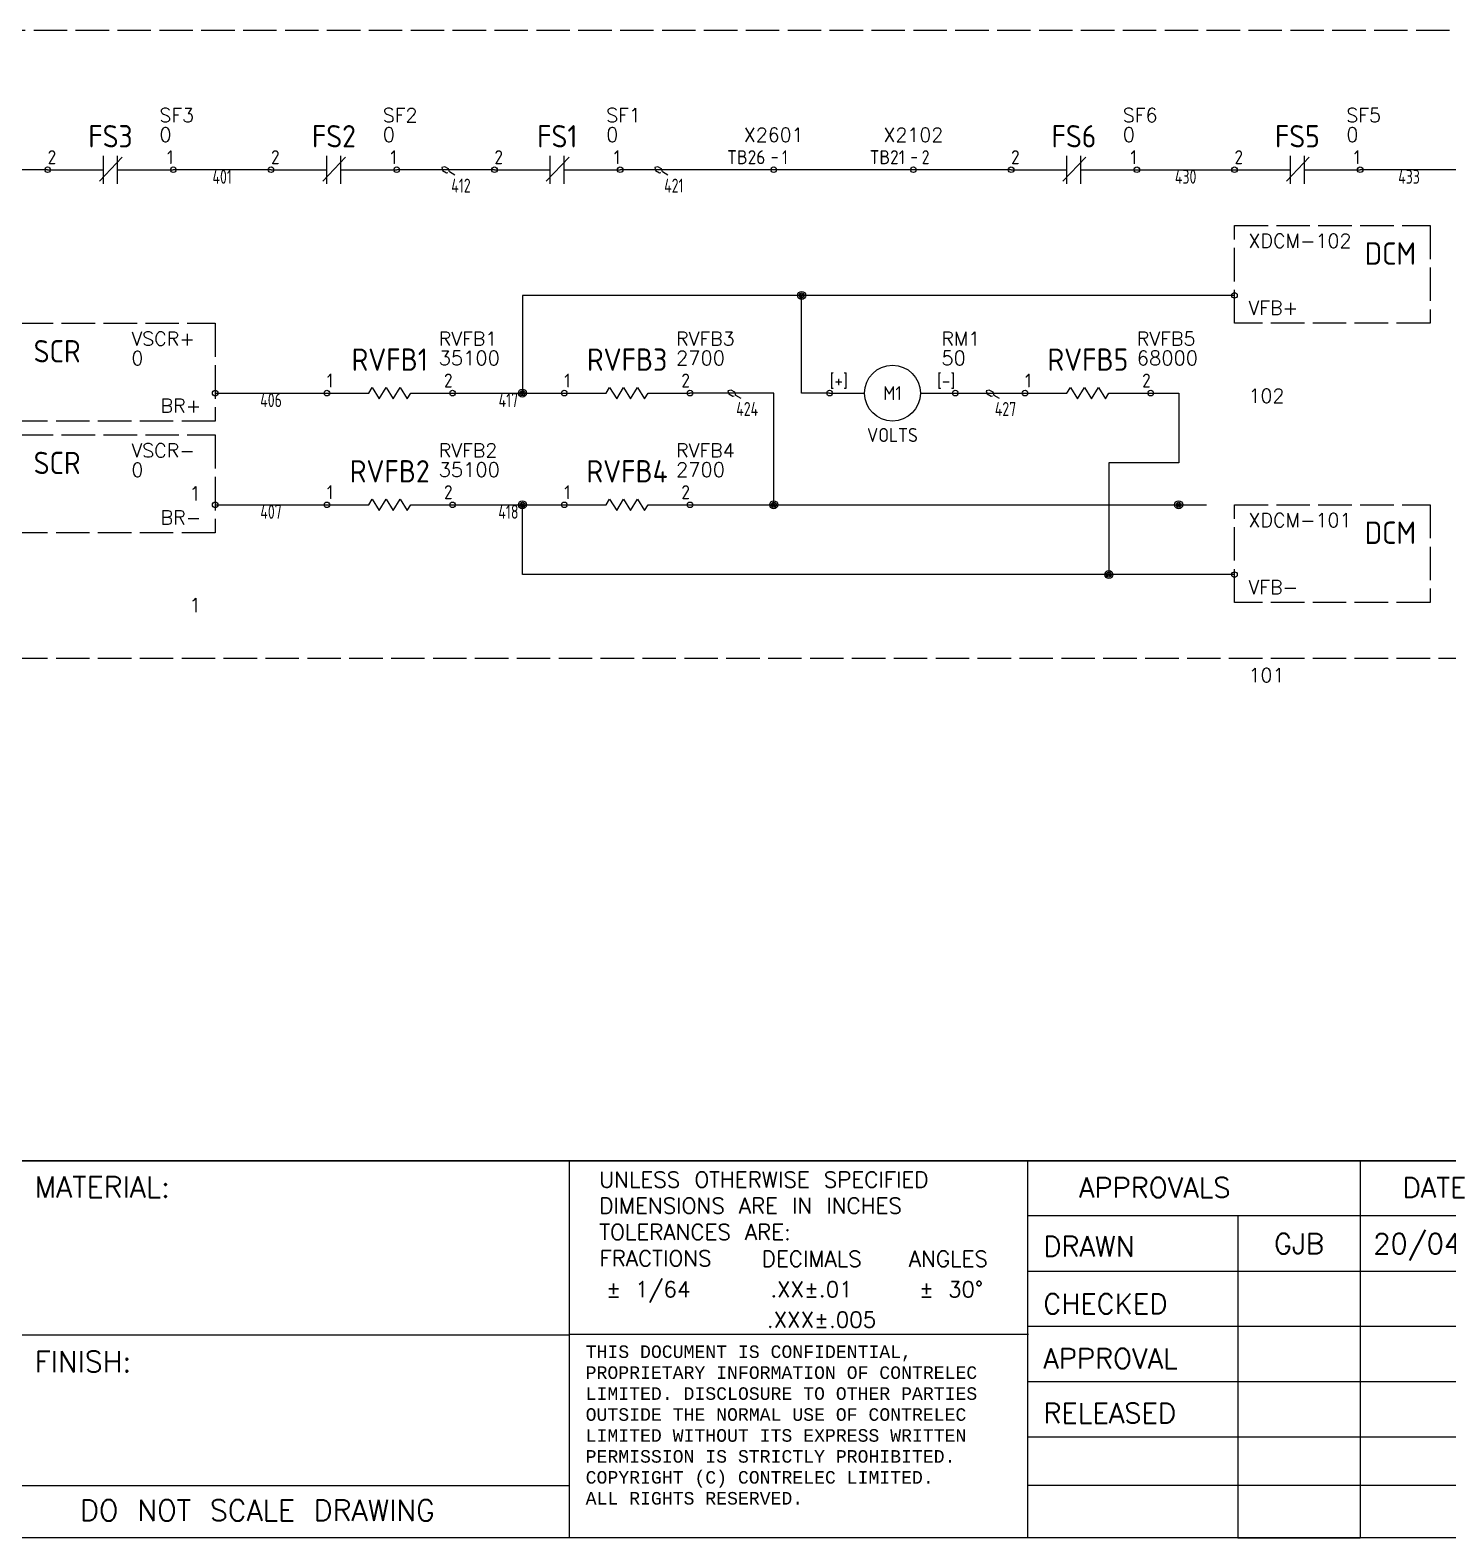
# Model space of a CAD drawing. Header units: millimetres. Extents: x -192 to 1556, y 0 to 646.
# Drawn here: x 436.9 to 690.7, y 0 to 270 of the extents above; entities that cross this region are included whole.
import ezdxf
from ezdxf.enums import TextEntityAlignment as Align

# ---------------------------------------------------------------- set-up
doc = ezdxf.new("R2010")
doc.units = ezdxf.units.MM
doc.header["$LTSCALE"] = 0.5
doc.linetypes.add('ACAD_ISO02W100', pattern=[15, 12, -3])
for name, color, linetype in [('LOCBOX', 7, 'ACAD_ISO02W100'), ('NETLIST', 50, 'Continuous'), ('OUTLINE_0', 7, 'Continuous'), ('OUTLINE_GRID', 7, 'Continuous'), ('SYMS', 7, 'Continuous'), ('WIRENO', 7, 'Continuous'), ('WIRES', 7, 'Continuous')]:
    doc.layers.add(name, color=color, linetype=linetype)
doc.styles.add('MONOTXT', font='monotxt', dxfattribs={"height": 0.125})
doc.styles.get("Standard").update_dxf_attribs({"font": 'txt.shx', "bigfont": 'gbcbig.shx'})
doc.styles.add('WD', font='romans.shx', dxfattribs={"bigfont": 'gbcbig.shx'})
doc.styles.add('WD_IEC', font='isocp2.shx', dxfattribs={"width": 0.9, "height": 4})

# ---------------------------------------------------------------- blocks, each defined once
blk = doc.blocks.new('CONTRELEC 2016 BLOCK')
for p, q in [((444.47, 68.75), (444.47, 12.5)), ((512.88, 68.75), (512.88, 12.5)), ((562.5, 68.75), (562.5, 12.5)), ((587.5, 60.54), (512.88, 60.54)), ((544.24, 60.54), (544.24, 12.5)), ((587.5, 52.27), (512.88, 52.27)), ((362.88, 42.79), (444.47, 42.79)), ((444.47, 42.9), (513.01, 42.9)), ((587.5, 44.04), (512.88, 44.04)), ((587.5, 35.79), (512.88, 35.79)), ((587.5, 27.54), (512.88, 27.54)), ((362.88, 20.29), (444.47, 20.29)), ((587.5, 20.29), (512.88, 20.29))]:
    blk.add_line(p, q)
blk.add_lwpolyline([(0, 68.75), (850, 68.75), (850, 12.5), (0, 12.5)], close=True)
at = {"layer": 'OUTLINE_0', "linetype": 'Continuous'}
blk.add_line((544.24, 12.5), (562.5, 12.5), dxfattribs=at)
at = {"layer": 'OUTLINE_0'}
for s, height, p in [('MATERIAL:', 3.125, (364.7, 63.28)), ('UNLESS OTHERWISE SPECIFIED', 2.35, (448.97, 64.79)), ('APPROVALS', 3, (520.53, 63.28)), ('DATE', 3, (568.82, 63.28)), ('DIMENSIONS ARE IN INCHES', 2.35, (448.97, 60.88)), ('TOLERANCES ARE:', 2.35, (448.97, 56.96)), ('DRAWN', 3, (515.21, 54.5)), ('FRACTIONS', 2.35, (449.01, 53.04)), ('DECIMALS', 2.35, (473.22, 52.96)), ('ANGLES', 2.35, (495.17, 52.96)), ('%%P 1/64', 2.35, (450.01, 48.43)), ('.XX%%P.01', 2.35, (474.49, 48.43)), ('%%P 30%%D', 2.35, (496.69, 48.43)), ('CHECKED', 3, (515.21, 45.93)), ('.XXX%%P.005', 2.35, (473.98, 43.89)), ('APPROVAL', 3, (515.21, 37.77)), ('FINISH:', 3.125, (364.7, 37.21)), ('RELEASED', 3, (515.21, 29.61)), ('DO NOT SCALE DRAWING', 3.125, (371.49, 15.05))]:
    blk.add_text(s, height=height, dxfattribs=at).set_placement(p)
at = {"layer": 'OUTLINE_0', "insert": (446.94, 41.22), "char_height": 1.875, "width": 63.19, "attachment_point": 1, "style": 'MONOTXT'}
blk.add_mtext('THIS DOCUMENT IS CONFIDENTIAL, PROPRIETARY INFORMATION OF CONTRELEC LIMITED. DISCLOSURE TO OTHER PARTIES OUTSIDE THE NORMAL USE OF CONTRELEC LIMITED WITHOUT ITS EXPRESS WRITTEN PERMISSION IS STRICTLY PROHIBITED. COPYRIGHT (C) CONTRELEC LIMITED.^JALL RIGHTS RESERVED.', dxfattribs=at)
at = {"layer": 'OUTLINE_0', "style": 'WD'}
for tag, height, p in [('DWGDESC1', 5, (644.66, 57.89)), ('EDBY', 3, (553.37, 56.41)), ('EDDATE', 3, (575, 56.41)), ('CKBY', 3, (553.37, 48.16)), ('CKDATE', 3, (575, 48.16)), ('DWGDESC2', 5, (645.03, 47.96)), ('DWGDESC3', 5, (645.15, 37.57)), ('PROJDESC', 5, (642.81, 17.97)), ('REVISION', 3, (835.28, 16.64))]:
    blk.add_attdef(tag, text='', height=height, dxfattribs=at).set_placement(p, align=Align.MIDDLE_CENTER)
blk.add_attdef('DWGNO', text='', height=5, dxfattribs=at).set_placement((782.6, 33.58), align=Align.MIDDLE_RIGHT)
blk.add_attdef('SHEETNO', text='', height=5, dxfattribs=at).set_placement((788, 33.58), align=Align.MIDDLE_LEFT)
for tag, p, height in [('FILENAME', (721.45, 22.05), 3), ('SCALE', (725.62, 15.05), 3), ('SH', (776.35, 15.29), 3), ('NSH', (796.5, 15.11), 3.12)]:
    blk.add_attdef(tag, p, '', height=height, dxfattribs=at)
at = {"layer": 'OUTLINE_0', "style": 'WD', "flags": 1}
blk.add_attdef('WD_TB', (567.05, 15.25), '', height=3, dxfattribs=at)
blk = doc.blocks.new('2010 Grid')
at = {"layer": 'OUTLINE_GRID'}
blk.add_line((850, 0), (0, 0), dxfattribs=at)
blk = doc.blocks.new('CONTACT-NC')
for p, q in [((0, 0), (10, 0)), ((13.35, 2.25), (9.28, -2.05)), ((10, -2.5), (10, 2.5)), ((12.5, -2.5), (12.5, 2.5)), ((12.5, 0), (22.5, 0))]:
    blk.add_line(p, q)
for centre in [(0, 0), (22.5, 0)]:
    blk.add_circle(centre, 0.5)
at = {"style": 'WD_IEC', "flags": 1}
blk.add_attdef('LOC', text='', height=4, dxfattribs=at).set_placement((11.25, 11), align=Align.MIDDLE_CENTER)
at = {"style": 'WD_IEC'}
for tag, height, p in [('TAG1', 4, (11.25, 6)), ('DESC1', 2.5, (11.25, -5))]:
    blk.add_attdef(tag, text='', height=height, dxfattribs=at).set_placement(p, align=Align.MIDDLE_CENTER)
for tag, p, height, flags in [('TERM01', (0, 1), 2.5, 8), ('X4TERM01', (0, 0), 0.64, 1), ('X1TERM02', (22.5, 0), 0.64, 1)]:
    blk.add_attdef(tag, p, '', height=height, dxfattribs=dict(at, flags=flags))
at = {"style": 'WD_IEC', "flags": 8}
blk.add_attdef('TERM02', text='', height=2.5, dxfattribs=at).set_placement((22.5, 1), align=Align.RIGHT)
at = {"layer": 'NETLIST'}
for tag, p, height in [('NETTAG', (20, 8.5), 2.5), ('NETVALUE', (20, 5), 2.56)]:
    blk.add_attdef(tag, p, '', height=height, dxfattribs=at)
blk = doc.blocks.new('TBH-1')
blk.add_line((-0.33, 2.17), (0.65, 2.17))
blk.add_circle((0, 0), 0.5)
at = {"style": 'WD_IEC', "flags": 1}
blk.add_attdef('LOC', text='', height=4, dxfattribs=at).set_placement((-15, 7.5), align=Align.MIDDLE_LEFT)
at = {"style": 'WD_IEC'}
blk.add_attdef('TAG1', text='', height=2.5, dxfattribs=at).set_placement((-1.5, 1), align=Align.RIGHT)
at = {"style": 'WD_IEC', "width": 0.9}
blk.add_attdef('TERM01', (1.5, 1), '', height=2.5, dxfattribs=at)
at = {"style": 'WD_IEC', "flags": 1}
blk.add_attdef('X1TERM01', (0, 0), '', height=0.5, dxfattribs=at)
at = {"layer": 'NETLIST'}
for tag, p in [('NETTAG', (0, 5)), ('NETVALUE', (0, -2.5))]:
    blk.add_attdef(tag, text='', height=2.5, dxfattribs=at).set_placement(p, align=Align.CENTER)
blk = doc.blocks.new('DCM-1')
at = {"linetype": 'ACAD_ISO02W100'}
blk.add_lwpolyline([(-35, 12.5), (0, 12.5), (0, -5), (-35, -5)], close=True, dxfattribs=at)
blk.add_circle((0, 0), 0.5)
at = {"style": 'WD_IEC'}
for tag, height, flags, p in [('LOC', 4, 1, (-32.5, 14.5)), ('DESC1', 3, 9, (-32.5, 2.5))]:
    blk.add_attdef(tag, text='', height=height, dxfattribs=dict(at, flags=flags)).set_placement(p, align=Align.MIDDLE_LEFT)
blk.add_attdef('TAG1', text='', height=4, dxfattribs=at).set_placement((-32.5, 7.5), align=Align.MIDDLE_LEFT)
at = {"style": 'WD_IEC', "flags": 1}
blk.add_attdef('X1TERM01', (0, 0), '', height=0.5, dxfattribs=at)
blk.add_attdef('TERMDESC01', text='', height=2.5).set_placement((-2.5, -1), align=Align.TOP_RIGHT)
blk.add_attdef('TERM01', text='', height=2.5).set_placement((-2.5, -20), align=Align.BOTTOM_RIGHT)
at = {"layer": 'NETLIST'}
for tag, p in [('NETTAG', (-15, 8.5)), ('NETVALUE', (-15, 5))]:
    blk.add_attdef(tag, p, '', height=2.5, dxfattribs=at)
blk = doc.blocks.new('RESISTOR-1')
for p, q in [((0, 0), (7.5, 0)), ((7.5, 0), (8.12, 1)), ((8.12, 1), (9.38, -1)), ((9.38, -1), (10.62, 1)), ((10.62, 1), (11.88, -1)), ((11.88, -1), (13.12, 1)), ((13.12, 1), (14.38, -1)), ((14.38, -1), (15, 0)), ((15, 0), (22.5, 0))]:
    blk.add_line(p, q)
for centre in [(0, 0), (22.5, 0)]:
    blk.add_circle(centre, 0.5)
at = {"style": 'WD_IEC', "flags": 1}
blk.add_attdef('LOC', text='', height=4, dxfattribs=at).set_placement((11.25, 11), align=Align.MIDDLE_CENTER)
at = {"style": 'WD_IEC'}
for tag, height, p in [('TAG1', 4, (11.25, 6)), ('DESC1', 2.5, (10.75, -3))]:
    blk.add_attdef(tag, text='', height=height, dxfattribs=at).set_placement(p, align=Align.MIDDLE_CENTER)
for tag, p, height, flags in [('TERM01', (0, 1), 2.5, 8), ('X4TERM01', (0, 0), 0.64, 1), ('X1TERM02', (22.5, 0), 0.64, 1)]:
    blk.add_attdef(tag, p, '', height=height, dxfattribs=dict(at, flags=flags))
at = {"style": 'WD_IEC', "flags": 8}
blk.add_attdef('TERM02', text='', height=2.5, dxfattribs=at).set_placement((22.5, 1), align=Align.RIGHT)
at = {"layer": 'NETLIST'}
for tag, p, height in [('NETTAG', (20, 8.5), 2.5), ('NETVALUE', (20, 5), 2.56)]:
    blk.add_attdef(tag, p, '', height=height, dxfattribs=at)
blk = doc.blocks.new('DCM-2')
at = {"linetype": 'ACAD_ISO02W100'}
blk.add_lwpolyline([(0, 12.5), (35, 12.5), (35, -5), (0, -5)], close=True, dxfattribs=at)
blk.add_circle((0, 0), 0.5)
at = {"style": 'WD_IEC'}
for tag, height, flags, p in [('LOC', 4, 1, (32.5, 14.5)), ('DESC1', 3, 8, (32.5, 2.5))]:
    blk.add_attdef(tag, text='', height=height, dxfattribs=dict(at, flags=flags)).set_placement(p, align=Align.MIDDLE_RIGHT)
blk.add_attdef('TAG1', text='', height=4, dxfattribs=at).set_placement((32.5, 7.5), align=Align.MIDDLE_RIGHT)
at = {"style": 'WD_IEC', "flags": 1}
blk.add_attdef('X4TERM01', (0, 0), '', height=0.5, dxfattribs=at)
blk.add_attdef('TERMDESC01', text='', height=2.5).set_placement((2.5, -1), align=Align.TOP_LEFT)
blk.add_attdef('TERM01', text='', height=2.5).set_placement((2.5, -20), align=Align.BOTTOM_LEFT)
at = {"layer": 'NETLIST'}
for tag, p in [('NETTAG', (2.5, 8.5)), ('NETVALUE', (2.5, 5))]:
    blk.add_attdef(tag, p, '', height=2.5, dxfattribs=at)
blk = doc.blocks.new('WDDOT')
for radius in [0.72, 0.449, 0.223]:
    blk.add_circle((0, 0), radius)
blk = doc.blocks.new('CONTACTOR-H')
for p, q in [((0, 0), (6.25, 0)), ((16.25, 0), (22.5, 0))]:
    blk.add_line(p, q)
for centre, radius in [((11.25, 0), 5), ((0, 0), 0.5), ((22.5, 0), 0.5)]:
    blk.add_circle(centre, radius)
at = {"style": 'WD_IEC', "flags": 1}
blk.add_attdef('LOC', text='', height=4, dxfattribs=at).set_placement((11.25, 8.5), align=Align.MIDDLE_CENTER)
at = {"style": 'WD_IEC'}
for tag, p, height, flags in [('TERM01', (0, 1), 2.5, 8), ('X4TERM01', (0, 0), 0.64, 1), ('X1TERM02', (22.5, 0), 0.64, 1)]:
    blk.add_attdef(tag, p, '', height=height, dxfattribs=dict(at, flags=flags))
at = {"style": 'WD_IEC', "flags": 8}
blk.add_attdef('TERM02', text='', height=2.5, dxfattribs=at).set_placement((22.5, 1), align=Align.RIGHT)
at = {"style": 'WD_IEC'}
for tag, height, p in [('TAG1', 4, (11.25, 0)), ('DESC1', 2.5, (11.25, -7.5))]:
    blk.add_attdef(tag, text='', height=height, dxfattribs=at).set_placement(p, align=Align.MIDDLE_CENTER)
at = {"layer": 'NETLIST'}
for tag, p, height in [('NETTAG', (20, 8.5), 2.5), ('NETVALUE', (20, 5), 2.56)]:
    blk.add_attdef(tag, p, '', height=height, dxfattribs=at)
blk = doc.blocks.new('WD_WNH2')
at = {"linetype": 'Continuous', "style": 'WD_IEC', "width": 0.8}
blk.add_attdef('WIRENO', text='', height=2.5, dxfattribs=at).set_placement((0, 0), align=Align.TOP_CENTER)
at = {"style": 'WD_IEC', "flags": 1}
for tag, p in [('W02USER', (0, -1.21)), ('W03USER', (0, -1.33)), ('W04USER', (0, -1.46)), ('W05USER', (0, -1.58)), ('W06USER', (0, -1.71)), ('W07USER', (0, -1.83)), ('W08USER', (0, -1.96)), ('W09USER', (0, -2.08)), ('W01USER', (0, -1.08)), ('W10USER', (0, -2.21))]:
    blk.add_attdef(tag, text='', height=0.08, dxfattribs=at).set_placement(p, align=Align.CENTER)

msp = doc.modelspace()

# ---------------------------------------------------------------- linework, layer by layer
at = {"layer": 'LOCBOX'}
msp.add_lwpolyline([(-192.5, 270), (980, 270), (980, 157.5), (-192.5, 157.5)], close=True, dxfattribs=at)
at = {"layer": 'WIRENO'}
for points in [[(512.9, 244.05), (511.94, 244.6), (511.79, 245.15), (511.1, 245.54), (510.56, 245.4), (510.71, 244.85), (511.4, 244.46), (511.67, 244.53)], [(551.02, 244.05), (550.06, 244.6), (549.92, 245.15), (549.23, 245.54), (548.69, 245.4), (548.83, 244.85), (549.52, 244.46), (549.79, 244.53)], [(564.15, 204.05), (563.19, 204.6), (563.04, 205.15), (562.35, 205.54), (561.81, 205.4), (561.96, 204.85), (562.65, 204.46), (562.92, 204.53)], [(610.4, 204.05), (609.44, 204.6), (609.29, 205.15), (608.6, 205.54), (608.06, 205.4), (608.21, 204.85), (608.9, 204.46), (609.17, 204.53)]]:
    msp.add_lwpolyline(points, dxfattribs=at)
at = {"layer": 'WIRES'}
for p, q in [((440, 245), (425, 245)), ((480, 245), (462.5, 245)), ((520, 245), (502.5, 245)), ((556.25, 245), (542.5, 245)), ((570, 245), (556.25, 245)), ((595, 245), (570, 245)), ((612.5, 245), (595, 245)), ((635, 245), (652.5, 245)), ((692.5, 245), (675, 245)), ((652.5, 222.5), (525, 222.5)), ((525, 222.5), (525, 205)), ((575, 205), (575, 222.5)), ((470, 205), (490, 205)), ((512.5, 205), (532.5, 205)), ((570, 205), (555, 205)), ((570, 185), (570, 205)), ((580, 205), (575, 205)), ((602.5, 205), (615, 205)), ((637.5, 205), (642.5, 205)), ((642.5, 205), (642.5, 192.5)), ((642.5, 192.5), (630, 192.5)), ((630, 192.5), (630, 172.5)), ((470, 185), (490, 185)), ((512.5, 185), (532.5, 185)), ((525, 172.5), (525, 185)), ((555, 185), (570, 185)), ((570, 185), (647.5, 185)), ((652.5, 172.5), (525, 172.5))]:
    msp.add_line(p, q, dxfattribs=at)

# ---------------------------------------------------------------- block references
at = {"xscale": 1.2, "yscale": 1.2, "zscale": 1.2}
msp.add_blockref('2010 Grid', (0, 67.5), dxfattribs=at)
ref = msp.add_blockref('CONTACT-NC', (440, 245))
ref.add_attrib('TERM02', '1', dxfattribs={"height": 2.5, "style": 'WD_IEC'}).set_placement((462.5, 246), align=Align.RIGHT)
ref.add_attrib('TERM01', '2', (440, 246), dxfattribs={"height": 2.5, "style": 'WD_IEC'})
ref.add_attrib('TAG1', 'FS3', dxfattribs={"height": 4, "style": 'WD_IEC'}).set_placement((451.25, 251), align=Align.MIDDLE_CENTER)
ref.add_attrib('NETVALUE', '0', (460, 250), dxfattribs={"layer": 'NETLIST', "height": 2.56})
ref.add_attrib('NETTAG', 'SF3', (460, 253.5), dxfattribs={"layer": 'NETLIST', "height": 2.5})
ref = msp.add_blockref('CONTACT-NC', (480, 245))
ref.add_attrib('TERM02', '1', dxfattribs={"height": 2.5, "style": 'WD_IEC'}).set_placement((502.5, 246), align=Align.RIGHT)
ref.add_attrib('TERM01', '2', (480, 246), dxfattribs={"height": 2.5, "style": 'WD_IEC'})
ref.add_attrib('TAG1', 'FS2', dxfattribs={"height": 4, "style": 'WD_IEC'}).set_placement((491.25, 251), align=Align.MIDDLE_CENTER)
ref.add_attrib('NETVALUE', '0', (500, 250), dxfattribs={"layer": 'NETLIST', "height": 2.56})
ref.add_attrib('NETTAG', 'SF2', (500, 253.5), dxfattribs={"layer": 'NETLIST', "height": 2.5})
ref = msp.add_blockref('CONTACT-NC', (520, 245))
ref.add_attrib('TERM02', '1', dxfattribs={"height": 2.5, "style": 'WD_IEC'}).set_placement((542.5, 246), align=Align.RIGHT)
ref.add_attrib('TERM01', '2', (520, 246), dxfattribs={"height": 2.5, "style": 'WD_IEC'})
ref.add_attrib('TAG1', 'FS1', dxfattribs={"height": 4, "style": 'WD_IEC'}).set_placement((531.25, 251), align=Align.MIDDLE_CENTER)
ref.add_attrib('NETVALUE', '0', (540, 250), dxfattribs={"layer": 'NETLIST', "height": 2.56})
ref.add_attrib('NETTAG', 'SF1', (540, 253.5), dxfattribs={"layer": 'NETLIST', "height": 2.5})
ref = msp.add_blockref('CONTACT-NC', (612.5, 245))
ref.add_attrib('TERM02', '1', dxfattribs={"height": 2.5, "style": 'WD_IEC'}).set_placement((635, 246), align=Align.RIGHT)
ref.add_attrib('TERM01', '2', (612.5, 246), dxfattribs={"height": 2.5, "style": 'WD_IEC'})
ref.add_attrib('TAG1', 'FS6', dxfattribs={"height": 4, "style": 'WD_IEC'}).set_placement((623.75, 251), align=Align.MIDDLE_CENTER)
ref.add_attrib('NETVALUE', '0', (632.5, 250), dxfattribs={"layer": 'NETLIST', "height": 2.56})
ref.add_attrib('NETTAG', 'SF6', (632.5, 253.5), dxfattribs={"layer": 'NETLIST', "height": 2.5})
ref = msp.add_blockref('CONTACT-NC', (652.5, 245))
ref.add_attrib('TERM02', '1', dxfattribs={"height": 2.5, "style": 'WD_IEC'}).set_placement((675, 246), align=Align.RIGHT)
ref.add_attrib('TERM01', '2', (652.5, 246), dxfattribs={"height": 2.5, "style": 'WD_IEC'})
ref.add_attrib('TAG1', 'FS5', dxfattribs={"height": 4, "style": 'WD_IEC'}).set_placement((663.75, 251), align=Align.MIDDLE_CENTER)
ref.add_attrib('NETVALUE', '0', (672.5, 250), dxfattribs={"layer": 'NETLIST', "height": 2.56})
ref.add_attrib('NETTAG', 'SF5', (672.5, 253.5), dxfattribs={"layer": 'NETLIST', "height": 2.5})
for name, p, values in [('TBH-1', (570, 245), {'TAG1': 'TB26', 'TERM01': '1', 'NETTAG': 'X2601'}), ('TBH-1', (595, 245), {'TAG1': 'TB21', 'TERM01': '2', 'NETTAG': 'X2102'}), ('DCM-2', (652.5, 222.5), {'TERMDESC01': 'VFB+', 'TAG1': 'DCM', 'TERM01': '102', 'NETTAG': 'XDCM-102'}), ('DCM-1', (470, 205), {'NETVALUE': '0', 'NETTAG': 'VSCR+', 'TERM01': '1', 'TAG1': 'SCR', 'TERMDESC01': 'BR+'}), ('DCM-1', (470, 185), {'NETVALUE': '0', 'NETTAG': 'VSCR-', 'TERM01': '1', 'TAG1': 'SCR', 'TERMDESC01': 'BR-'}), ('DCM-2', (652.5, 172.5), {'TERMDESC01': 'VFB-', 'TAG1': 'DCM', 'TERM01': '101', 'NETTAG': 'XDCM-101'})]:
    msp.add_blockref(name, p).add_auto_attribs(values)
ref = msp.add_blockref('RESISTOR-1', (490, 205))
ref.add_attrib('NETTAG', 'RVFB1', (510, 213.5), dxfattribs={"layer": 'NETLIST', "height": 2.5})
ref.add_attrib('NETVALUE', '35100', (510, 210), dxfattribs={"layer": 'NETLIST', "height": 2.56})
ref.add_attrib('TAG1', 'RVFB1', dxfattribs={"height": 4, "style": 'WD_IEC'}).set_placement((501.25, 211), align=Align.MIDDLE_CENTER)
ref.add_attrib('TERM01', '1', (490, 206), dxfattribs={"height": 2.5, "style": 'WD_IEC'})
ref.add_attrib('TERM02', '2', dxfattribs={"height": 2.5, "style": 'WD_IEC'}).set_placement((512.5, 206), align=Align.RIGHT)
ref = msp.add_blockref('RESISTOR-1', (532.5, 205))
ref.add_attrib('NETTAG', 'RVFB3', (552.5, 213.5), dxfattribs={"layer": 'NETLIST', "height": 2.5})
ref.add_attrib('NETVALUE', '2700', (552.5, 210), dxfattribs={"layer": 'NETLIST', "height": 2.56})
ref.add_attrib('TAG1', 'RVFB3', dxfattribs={"height": 4, "style": 'WD_IEC'}).set_placement((543.75, 211), align=Align.MIDDLE_CENTER)
ref.add_attrib('TERM01', '1', (532.5, 206), dxfattribs={"height": 2.5, "style": 'WD_IEC'})
ref.add_attrib('TERM02', '2', dxfattribs={"height": 2.5, "style": 'WD_IEC'}).set_placement((555, 206), align=Align.RIGHT)
ref = msp.add_blockref('CONTACTOR-H', (580, 205))
ref.add_attrib('TERM02', '[-]', dxfattribs={"height": 2.5, "style": 'WD_IEC'}).set_placement((602.5, 206), align=Align.RIGHT)
ref.add_attrib('TERM01', '[+]', (580, 206), dxfattribs={"height": 2.5, "style": 'WD_IEC'})
ref.add_attrib('DESC1', 'VOLTS', dxfattribs={"height": 2.5, "style": 'WD_IEC'}).set_placement((591.25, 197.5), align=Align.MIDDLE_CENTER)
ref.add_attrib('TAG1', 'M1', dxfattribs={"height": 2.5, "style": 'WD_IEC'}).set_placement((591.25, 205), align=Align.MIDDLE_CENTER)
ref.add_attrib('NETVALUE', '50', (600, 210), dxfattribs={"layer": 'NETLIST', "height": 2.56})
ref.add_attrib('NETTAG', 'RM1', (600, 213.5), dxfattribs={"layer": 'NETLIST', "height": 2.5})
ref = msp.add_blockref('RESISTOR-1', (615, 205))
ref.add_attrib('NETTAG', 'RVFB5', (635, 213.5), dxfattribs={"layer": 'NETLIST', "height": 2.5})
ref.add_attrib('NETVALUE', '68000', (635, 210), dxfattribs={"layer": 'NETLIST', "height": 2.56})
ref.add_attrib('TAG1', 'RVFB5', dxfattribs={"height": 4, "style": 'WD_IEC'}).set_placement((626.25, 211), align=Align.MIDDLE_CENTER)
ref.add_attrib('TERM01', '1', (615, 206), dxfattribs={"height": 2.5, "style": 'WD_IEC'})
ref.add_attrib('TERM02', '2', dxfattribs={"height": 2.5, "style": 'WD_IEC'}).set_placement((637.5, 206), align=Align.RIGHT)
ref = msp.add_blockref('RESISTOR-1', (490, 185))
ref.add_attrib('NETTAG', 'RVFB2', (510, 193.5), dxfattribs={"layer": 'NETLIST', "height": 2.5})
ref.add_attrib('NETVALUE', '35100', (510, 190), dxfattribs={"layer": 'NETLIST', "height": 2.56})
ref.add_attrib('TAG1', 'RVFB2', dxfattribs={"height": 4, "style": 'WD_IEC'}).set_placement((501.25, 191), align=Align.MIDDLE_CENTER)
ref.add_attrib('TERM01', '1', (490, 186), dxfattribs={"height": 2.5, "style": 'WD_IEC'})
ref.add_attrib('TERM02', '2', dxfattribs={"height": 2.5, "style": 'WD_IEC'}).set_placement((512.5, 186), align=Align.RIGHT)
ref = msp.add_blockref('RESISTOR-1', (532.5, 185))
ref.add_attrib('NETTAG', 'RVFB4', (552.5, 193.5), dxfattribs={"layer": 'NETLIST', "height": 2.5})
ref.add_attrib('NETVALUE', '2700', (552.5, 190), dxfattribs={"layer": 'NETLIST', "height": 2.56})
ref.add_attrib('TAG1', 'RVFB4', dxfattribs={"height": 4, "style": 'WD_IEC'}).set_placement((543.75, 191), align=Align.MIDDLE_CENTER)
ref.add_attrib('TERM01', '1', (532.5, 186), dxfattribs={"height": 2.5, "style": 'WD_IEC'})
ref.add_attrib('TERM02', '2', dxfattribs={"height": 2.5, "style": 'WD_IEC'}).set_placement((555, 186), align=Align.RIGHT)
ref = msp.add_blockref('CONTRELEC 2016 BLOCK', (0, -15), dxfattribs=dict(xscale=1.2, yscale=1.2, zscale=1.2))
ref.add_attrib('EDBY', 'GJB', dxfattribs={"layer": 'OUTLINE_0', "height": 3.6, "style": 'WD'}).set_placement((664.04, 52.69), align=Align.MIDDLE_CENTER)
ref.add_attrib('EDDATE', '20/04/17', dxfattribs={"layer": 'OUTLINE_0', "height": 3.6, "style": 'WD'}).set_placement((690, 52.69), align=Align.MIDDLE_CENTER)
at = {"layer": 'SYMS'}
for p in [(575, 222.5), (525, 205), (525, 185), (570, 185), (642.5, 185), (630, 172.5)]:
    msp.add_blockref('WDDOT', p, dxfattribs=at)
at = {"layer": 'WIRENO'}
ref = msp.add_blockref('WD_WNH2', (471.25, 245), dxfattribs=at)
ref.add_attrib('WIRENO', '401', dxfattribs={"linetype": 'Continuous', "height": 2.5, "style": 'WD_IEC', "width": 0.8}).set_placement((471.25, 245), align=Align.TOP_CENTER)
ref = msp.add_blockref('WD_WNH2', (511.25, 245), dxfattribs=at)
ref.add_attrib('WIRENO', '412', dxfattribs={"linetype": 'Continuous', "height": 2.5, "style": 'WD_IEC', "width": 0.8}).set_placement((514, 243.41), align=Align.TOP_CENTER)
ref = msp.add_blockref('WD_WNH2', (549.38, 245), dxfattribs=at)
ref.add_attrib('WIRENO', '421', dxfattribs={"linetype": 'Continuous', "height": 2.5, "style": 'WD_IEC', "width": 0.8}).set_placement((552.12, 243.41), align=Align.TOP_CENTER)
ref = msp.add_blockref('WD_WNH2', (643.75, 245), dxfattribs=at)
ref.add_attrib('WIRENO', '430', dxfattribs={"linetype": 'Continuous', "height": 2.5, "style": 'WD_IEC', "width": 0.8}).set_placement((643.75, 245), align=Align.TOP_CENTER)
ref = msp.add_blockref('WD_WNH2', (683.75, 245), dxfattribs=at)
ref.add_attrib('WIRENO', '433', dxfattribs={"linetype": 'Continuous', "height": 2.5, "style": 'WD_IEC', "width": 0.8}).set_placement((683.75, 245), align=Align.TOP_CENTER)
ref = msp.add_blockref('WD_WNH2', (480, 205), dxfattribs=at)
ref.add_attrib('WIRENO', '406', dxfattribs={"linetype": 'Continuous', "height": 2.5, "style": 'WD_IEC', "width": 0.8}).set_placement((480, 205), align=Align.TOP_CENTER)
ref = msp.add_blockref('WD_WNH2', (522.5, 205), dxfattribs=at)
ref.add_attrib('WIRENO', '417', dxfattribs={"linetype": 'Continuous', "height": 2.5, "style": 'WD_IEC', "width": 0.8}).set_placement((522.5, 205), align=Align.TOP_CENTER)
ref = msp.add_blockref('WD_WNH2', (562.5, 205), dxfattribs=at)
ref.add_attrib('WIRENO', '424', dxfattribs={"linetype": 'Continuous', "height": 2.5, "style": 'WD_IEC', "width": 0.8}).set_placement((565.25, 203.41), align=Align.TOP_CENTER)
ref = msp.add_blockref('WD_WNH2', (608.75, 205), dxfattribs=at)
ref.add_attrib('WIRENO', '427', dxfattribs={"linetype": 'Continuous', "height": 2.5, "style": 'WD_IEC', "width": 0.8}).set_placement((611.5, 203.41), align=Align.TOP_CENTER)
ref = msp.add_blockref('WD_WNH2', (480, 185), dxfattribs=at)
ref.add_attrib('WIRENO', '407', dxfattribs={"linetype": 'Continuous', "height": 2.5, "style": 'WD_IEC', "width": 0.8}).set_placement((480, 185), align=Align.TOP_CENTER)
ref = msp.add_blockref('WD_WNH2', (522.5, 185), dxfattribs=at)
ref.add_attrib('WIRENO', '418', dxfattribs={"linetype": 'Continuous', "height": 2.5, "style": 'WD_IEC', "width": 0.8}).set_placement((522.5, 185), align=Align.TOP_CENTER)

doc.saveas('drawing.dxf')
